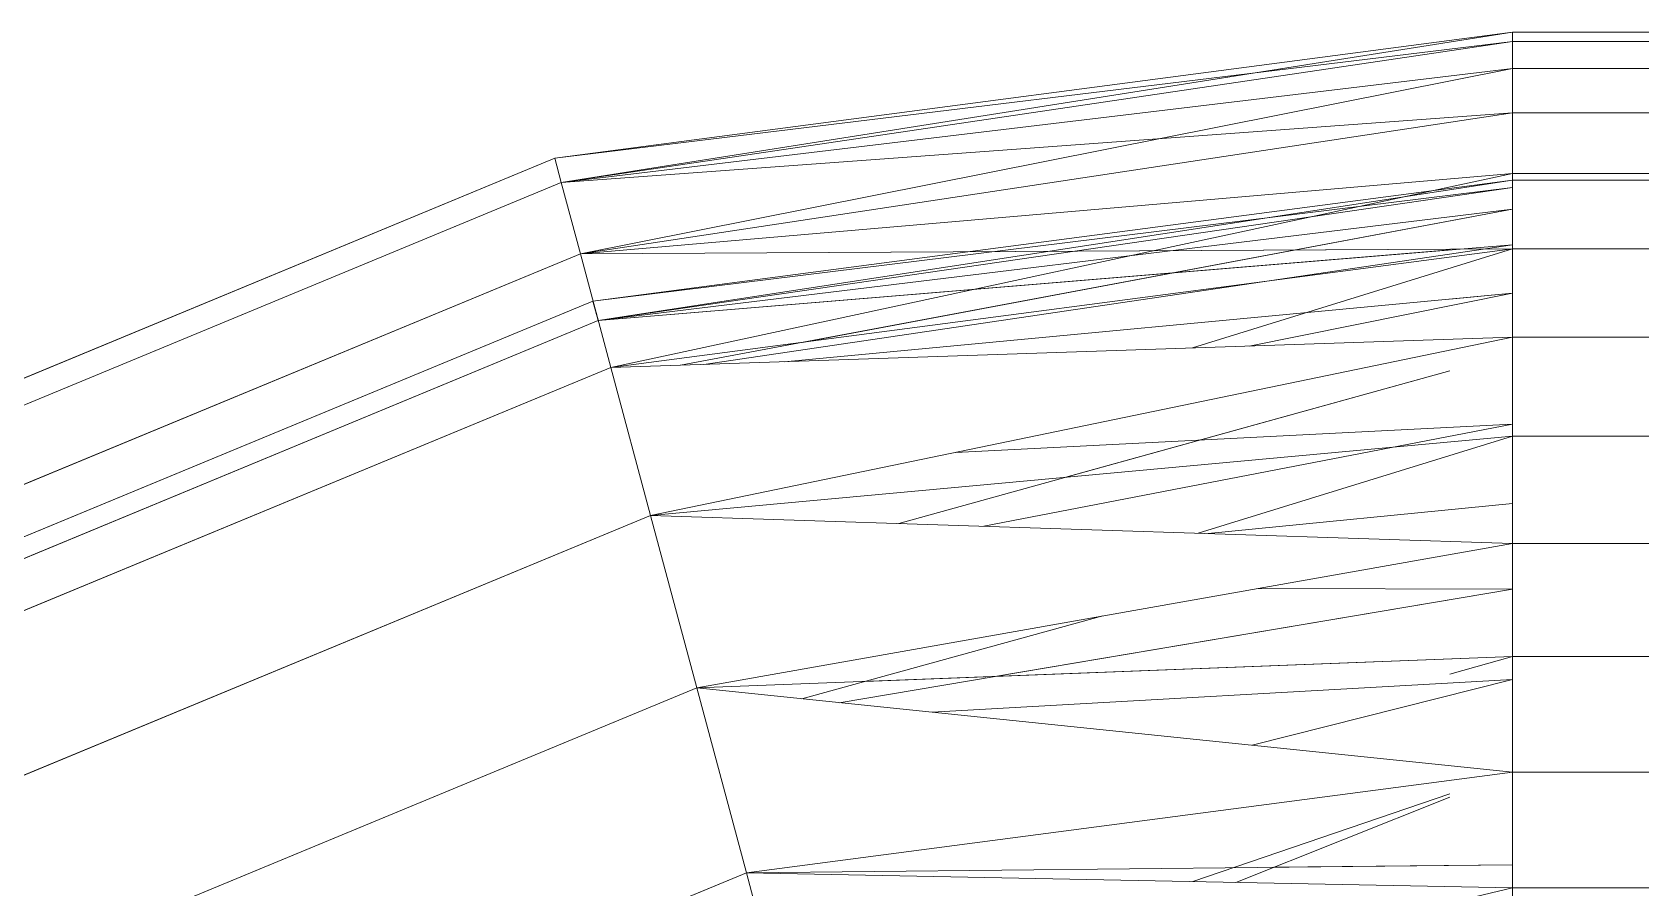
# Model space of a CAD drawing. Header units: centimetres. Extents: x -13689 to 3489, y -437 to 1921.
# Drawn here: x -2989.034 to -2987.947, y 190.722 to 191.3 of the extents above; entities that cross this region are included whole.
import ezdxf

# ---------------------------------------------------------------- set-up
doc = ezdxf.new("R2010")
doc.units = ezdxf.units.CM
doc.layers.add('M-EQPM', color=7, linetype='Continuous', lineweight=9)

# ---------------------------------------------------------------- blocks, each defined once
blk = doc.blocks.new('EQ-05-007 - EQ-05-007_dwg_Agrupar_308-1548997-Sección 3-2')
at = {"layer": 'M-EQPM', "color": 136, "true_color": 0x007f7f}
for p, q in [((-2120.9105, 191.3), (-2121.5575, 191.2148)), ((-2120.9105, 191.3), (-2121.5531, 191.1984)), ((-2104.9105, 191.3), (-2120.9105, 191.3)), ((-2120.9105, 191.2938), (-2120.9105, 191.3)), ((-2120.9105, 191.2938), (-2121.5575, 191.2148)), ((-2120.9105, 191.2938), (-2121.5531, 191.1984)), ((-2120.9105, 191.2938), (-2121.5531, 191.1984)), ((-2104.9105, 191.2938), (-2120.9105, 191.2938)), ((-2120.9105, 191.2755), (-2120.9105, 191.2938)), ((-2120.9105, 191.2755), (-2121.5531, 191.1984)), ((-2120.9105, 191.2755), (-2121.5531, 191.1984)), ((-2120.9105, 191.2755), (-2121.5402, 191.1501)), ((-2104.9105, 191.2755), (-2120.9105, 191.2755)), ((-2120.9105, 191.2455), (-2120.9105, 191.2755)), ((-2120.9105, 191.2455), (-2121.5531, 191.1984)), ((-2120.9105, 191.2455), (-2121.5402, 191.1501)), ((-2120.9105, 191.2455), (-2121.5402, 191.1501)), ((-2104.9105, 191.2455), (-2120.9105, 191.2455)), ((-2120.9105, 191.2045), (-2120.9105, 191.2455)), ((-2122.1605, 190.9651), (-2121.5575, 191.2148)), ((-2121.5531, 191.1984), (-2121.5575, 191.2148)), ((-2121.5575, 191.2148), (-2121.5531, 191.1984)), ((-2120.9105, 191.2045), (-2121.5402, 191.1501)), ((-2120.9105, 191.2045), (-2121.5402, 191.1501)), ((-2120.9105, 191.2045), (-2121.5196, 191.0734)), ((-2104.9105, 191.2045), (-2120.9105, 191.2045)), ((-2120.9105, 191.1536), (-2120.9105, 191.2045)), ((-2122.152, 190.9503), (-2121.5531, 191.1984)), ((-2121.5531, 191.1984), (-2122.152, 190.9503)), ((-2121.5402, 191.1501), (-2121.5531, 191.1984)), ((-2121.5531, 191.1984), (-2121.5402, 191.1501)), ((-2120.9105, 191.2), (-2121.5317, 191.1182)), ((-2120.9105, 191.1951), (-2121.5317, 191.1182)), ((-2120.9105, 191.2), (-2121.5281, 191.1051)), ((-2120.9105, 191.1951), (-2121.5281, 191.1051)), ((-2120.9105, 191.1951), (-2121.5281, 191.1051)), ((-2104.9105, 191.2), (-2120.9105, 191.2)), ((-2120.9105, 191.1804), (-2121.5281, 191.1051)), ((-2120.9105, 191.1804), (-2121.5281, 191.1051)), ((-2120.9105, 191.1804), (-2121.4726, 191.0749)), ((-2121.4726, 191.0749), (-2120.9105, 191.1804)), ((-2122.127, 190.9071), (-2121.5402, 191.1501)), ((-2122.127, 190.9071), (-2121.5402, 191.1501)), ((-2120.9105, 191.1536), (-2121.5402, 191.1501)), ((-2121.5196, 191.0734), (-2121.5402, 191.1501)), ((-2121.5402, 191.1501), (-2121.5196, 191.0734)), ((-2120.9105, 191.1564), (-2121.5281, 191.1051)), ((-2120.9105, 191.1564), (-2121.5281, 191.1051)), ((-2120.9105, 191.1536), (-2121.5196, 191.0734)), ((-2120.9105, 191.1536), (-2121.5196, 191.0734)), ((-2120.9105, 191.1564), (-2121.4569, 191.0755)), ((-2120.9105, 191.1564), (-2121.4569, 191.0755)), ((-2121.4569, 191.0755), (-2120.9105, 191.1564)), ((-2120.9105, 191.1564), (-2121.4569, 191.0755)), ((-2120.9105, 191.1564), (-2121.4569, 191.0755)), ((-2120.9105, 191.1536), (-2121.1268, 191.0866)), ((-2121.1268, 191.0866), (-2120.9105, 191.1536)), ((-2104.9105, 191.1536), (-2120.9105, 191.1536)), ((-2120.9105, 191.0939), (-2120.9105, 191.1536)), ((-2122.1105, 190.8785), (-2121.5317, 191.1182)), ((-2121.5281, 191.1051), (-2121.5317, 191.1182)), ((-2121.5317, 191.1182), (-2121.5281, 191.1051)), ((-2120.9105, 191.1236), (-2121.4025, 191.0773)), ((-2120.9105, 191.1236), (-2121.4025, 191.0773)), ((-2121.4025, 191.0773), (-2120.9105, 191.1236)), ((-2120.9105, 191.1236), (-2121.4025, 191.0773)), ((-2121.4025, 191.0773), (-2120.9105, 191.1236)), ((-2120.9105, 191.1236), (-2121.0885, 191.0879)), ((-2120.9105, 191.1236), (-2121.0885, 191.0879)), ((-2122.1037, 190.8667), (-2121.5281, 191.1051)), ((-2121.5281, 191.1051), (-2122.1037, 190.8667)), ((-2120.9105, 191.0939), (-2121.5196, 191.0734)), ((-2120.9105, 191.0939), (-2121.4928, 190.9733)), ((-2104.9105, 191.0939), (-2120.9105, 191.0939)), ((-2120.9105, 191.027), (-2120.9105, 191.0939)), ((-2122.0873, 190.8382), (-2121.5196, 191.0734)), ((-2121.4928, 190.9733), (-2121.5196, 191.0734)), ((-2120.953, 191.0711), (-2121.3252, 190.9679)), ((-2121.3252, 190.9679), (-2120.953, 191.0711)), ((-2121.3252, 190.9679), (-2120.953, 191.0711)), ((-2120.9105, 191.0351), (-2121.2869, 191.016)), ((-2120.9105, 191.0351), (-2121.2869, 191.016)), ((-2120.9105, 191.0351), (-2121.2677, 190.9661)), ((-2120.9105, 191.0351), (-2121.2677, 190.9661)), ((-2121.2677, 190.9661), (-2120.9105, 191.0351)), ((-2120.9105, 191.0351), (-2121.2677, 190.9661)), ((-2120.9105, 191.0351), (-2121.2677, 190.9661)), ((-2120.9105, 191.027), (-2121.4928, 190.9733)), ((-2120.9105, 191.027), (-2121.4928, 190.9733)), ((-2121.4928, 190.9733), (-2120.9105, 191.027)), ((-2120.9105, 191.027), (-2121.4928, 190.9733)), ((-2120.9105, 191.027), (-2121.123, 190.9614)), ((-2121.123, 190.9614), (-2120.9105, 191.027)), ((-2104.9105, 191.027), (-2120.9105, 191.027)), ((-2120.9105, 190.9545), (-2120.9105, 191.027)), ((-2122.0355, 190.7486), (-2121.4928, 190.9733)), ((-2121.4928, 190.9733), (-2122.0355, 190.7486)), ((-2120.9105, 190.9545), (-2121.4928, 190.9733)), ((-2121.4616, 190.8569), (-2121.4928, 190.9733)), ((-2120.9105, 190.9816), (-2121.1162, 190.9612)), ((-2120.9105, 190.9816), (-2121.1162, 190.9612)), ((-2120.9105, 190.9816), (-2121.1162, 190.9612)), ((-2121.1162, 190.9612), (-2120.9105, 190.9816)), ((-2121.1162, 190.9612), (-2120.9105, 190.9816)), ((-2120.9105, 190.9816), (-2121.1162, 190.9612)), ((-2120.9105, 190.9545), (-2121.4616, 190.8569)), ((-2104.9105, 190.9545), (-2120.9105, 190.9545)), ((-2120.9105, 190.8782), (-2120.9105, 190.9545)), ((-2120.9105, 190.9236), (-2121.3655, 190.8469)), ((-2120.9105, 190.9236), (-2121.3655, 190.8469)), ((-2121.3655, 190.8469), (-2120.9105, 190.9236)), ((-2120.9105, 190.9236), (-2121.3655, 190.8469)), ((-2120.9105, 190.9236), (-2121.3655, 190.8469)), ((-2120.9105, 190.9236), (-2121.0825, 190.924)), ((-2121.0825, 190.924), (-2120.9105, 190.9236)), ((-2121.1873, 190.9055), (-2121.3907, 190.8495)), ((-2121.3907, 190.8495), (-2121.1873, 190.9055)), ((-2121.3907, 190.8495), (-2121.1873, 190.9055)), ((-2120.9105, 190.8782), (-2121.4616, 190.8569)), ((-2120.9105, 190.8782), (-2121.348, 190.8613)), ((-2120.9105, 190.8782), (-2121.348, 190.8613)), ((-2120.9105, 190.8782), (-2121.348, 190.8613)), ((-2120.9105, 190.8782), (-2120.953, 190.8662)), ((-2104.9105, 190.8782), (-2120.9105, 190.8782)), ((-2120.9105, 190.8), (-2120.9105, 190.8782)), ((-2121.9752, 190.6441), (-2121.4616, 190.8569)), ((-2120.9105, 190.8), (-2121.4616, 190.8569)), ((-2121.4281, 190.7319), (-2121.4616, 190.8569)), ((-2120.9105, 190.8626), (-2121.3026, 190.8404)), ((-2120.9105, 190.8626), (-2121.3026, 190.8404)), ((-2120.9105, 190.8626), (-2121.3026, 190.8404)), ((-2120.9105, 190.8626), (-2121.3026, 190.8404)), ((-2121.3026, 190.8404), (-2120.9105, 190.8626)), ((-2120.9105, 190.8626), (-2121.0864, 190.8181)), ((-2121.0864, 190.8181), (-2120.9105, 190.8626)), ((-2120.9105, 190.8), (-2121.4281, 190.7319)), ((-2104.9105, 190.8), (-2120.9105, 190.8)), ((-2120.9105, 190.8), (-2120.9105, 190.7218)), ((-2120.953, 190.7854), (-2121.1266, 190.726)), ((-2121.1266, 190.726), (-2120.953, 190.7854)), ((-2121.1266, 190.726), (-2120.953, 190.7854)), ((-2120.953, 190.783), (-2121.0974, 190.7254)), ((-2120.953, 190.783), (-2121.0974, 190.7254)), ((-2121.0974, 190.7254), (-2120.953, 190.783)), ((-2120.9105, 190.7374), (-2121.4281, 190.7319)), ((-2120.9105, 190.7374), (-2121.4281, 190.7319)), ((-2120.9105, 190.7374), (-2121.4281, 190.7319)), ((-2121.9105, 190.5321), (-2121.4281, 190.7319)), ((-2120.9105, 190.7218), (-2121.4281, 190.7319)), ((-2121.3946, 190.6069), (-2121.4281, 190.7319)), ((-2120.9105, 190.7218), (-2121.3946, 190.6069)), ((-2104.9105, 190.7218), (-2120.9105, 190.7218)), ((-2120.9105, 190.6455), (-2120.9105, 190.7218))]:
    blk.add_line(p, q, dxfattribs=at)
at = {"layer": 'M-EQPM', "color": 136, "true_color": 0x007f7f, "flags": 128}
for points in [[(-2120.9105, 191.2755), (-2121.5531, 191.1984), (-2120.9105, 191.2938), (-2120.9105, 191.3), (-2104.9105, 191.3)], [(-2104.9105, 191.2938), (-2120.9105, 191.2938), (-2120.9105, 191.2755), (-2120.9105, 191.2455), (-2121.5531, 191.1984), (-2120.9105, 191.2455), (-2121.5402, 191.1501), (-2121.5531, 191.1984), (-2121.5575, 191.2148), (-2122.1605, 190.9651), (-2122.152, 190.9503), (-2122.6662, 190.5557), (-2122.6309, 190.5204), (-2123.0175, 190.0165), (-2122.9487, 189.9768)], [(-2104.9105, 191.3), (-2120.9105, 191.3), (-2121.5575, 191.2148), (-2120.9105, 191.2938), (-2121.5575, 191.2148), (-2121.5531, 191.1984), (-2120.9105, 191.2938), (-2120.9105, 191.2755)], [(-2120.9105, 191.2938), (-2121.5531, 191.1984), (-2121.5575, 191.2148), (-2120.9105, 191.3), (-2121.5531, 191.1984), (-2120.9105, 191.3)], [(-2103.3195, 190.391), (-2103.7855, 190.7486), (-2103.7337, 190.8382), (-2104.3014, 191.0734), (-2104.2808, 191.1501), (-2104.9105, 191.2455), (-2104.2679, 191.1984), (-2104.9105, 191.2755), (-2104.9105, 191.2455), (-2120.9105, 191.2455), (-2120.9105, 191.2045), (-2121.5402, 191.1501), (-2121.5196, 191.0734), (-2120.9105, 191.1536), (-2121.5402, 191.1501), (-2120.9105, 191.1536), (-2120.9105, 191.2045), (-2121.5402, 191.1501), (-2120.9105, 191.2455), (-2120.9105, 191.2755), (-2104.9105, 191.2755), (-2104.9105, 191.2938), (-2120.9105, 191.2938), (-2120.9105, 191.3)], [(-2102.7372, 189.3823), (-2102.9619, 189.925), (-2102.8723, 189.9768), (-2103.2463, 190.4642), (-2103.1901, 190.5204), (-2103.694, 190.9071), (-2103.669, 190.9503), (-2104.2679, 191.1984), (-2104.9105, 191.2938), (-2104.9105, 191.2755), (-2120.9105, 191.2755), (-2121.5531, 191.1984), (-2122.152, 190.9503), (-2122.1605, 190.9651), (-2122.6783, 190.5678), (-2122.6662, 190.5557), (-2123.0608, 190.0415), (-2123.0175, 190.0165), (-2123.2606, 189.4297), (-2123.1839, 189.4091)], [(-2120.9105, 191.2938), (-2121.5531, 191.1984), (-2120.9105, 191.2755)], [(-2120.9105, 191.2755), (-2121.5402, 191.1501), (-2121.5531, 191.1984), (-2120.9105, 191.2755), (-2121.5402, 191.1501), (-2121.5196, 191.0734)], [(-2120.9105, 191.2045), (-2120.9105, 191.2455), (-2104.9105, 191.2455), (-2104.9105, 191.2755), (-2104.2679, 191.1984), (-2104.2808, 191.1501), (-2103.694, 190.9071), (-2103.7337, 190.8382), (-2103.2463, 190.4642), (-2103.3195, 190.391)], [(-2120.9105, 191.2455), (-2121.5402, 191.1501), (-2122.127, 190.9071), (-2122.0873, 190.8382)], [(-2120.9105, 191.2455), (-2121.5402, 191.1501), (-2120.9105, 191.2045)], [(-2120.9105, 191.2045), (-2104.9105, 191.2045), (-2104.9105, 191.2455), (-2104.2808, 191.1501), (-2104.9105, 191.2045), (-2104.9105, 191.2455), (-2104.2679, 191.1984), (-2104.2808, 191.1501), (-2103.694, 190.9071), (-2103.7337, 190.8382), (-2103.2463, 190.4642), (-2103.3195, 190.391)], [(-2122.5747, 190.4642), (-2122.6309, 190.5204), (-2122.127, 190.9071), (-2122.152, 190.9503), (-2121.5531, 191.1984), (-2121.5575, 191.2148), (-2122.1605, 190.9651), (-2122.152, 190.9503), (-2122.6662, 190.5557), (-2122.6309, 190.5204), (-2123.0175, 190.0165), (-2122.9487, 189.9768)], [(-2120.9105, 191.1536), (-2121.5196, 191.0734), (-2120.9105, 191.2045), (-2121.5196, 191.0734), (-2121.5402, 191.1501), (-2120.9105, 191.2045)], [(-2121.4928, 190.9733), (-2120.9105, 191.0939), (-2120.9105, 191.1536), (-2104.9105, 191.1536), (-2104.9105, 191.2045), (-2104.9105, 191.1536), (-2120.9105, 191.1536), (-2121.5196, 191.0734), (-2120.9105, 191.0939), (-2121.5196, 191.0734), (-2121.4928, 190.9733)], [(-2103.3195, 190.391), (-2103.7855, 190.7486), (-2103.7337, 190.8382), (-2104.3014, 191.0734), (-2104.9105, 191.2045), (-2104.3014, 191.0734), (-2104.2808, 191.1501), (-2104.9105, 191.2045), (-2120.9105, 191.2045), (-2120.9105, 191.1536), (-2120.9105, 191.0939)], [(-2123.315, 188.8), (-2123.2606, 189.4297), (-2123.0175, 190.0165), (-2123.0608, 190.0415), (-2122.6662, 190.5557), (-2122.6783, 190.5678), (-2122.6662, 190.5557), (-2122.152, 190.9503), (-2122.127, 190.9071), (-2121.5402, 191.1501), (-2121.5531, 191.1984), (-2122.152, 190.9503), (-2122.1605, 190.9651), (-2122.6783, 190.5678), (-2123.0756, 190.05), (-2123.0608, 190.0415), (-2123.3089, 189.4426), (-2123.2606, 189.4297), (-2123.356, 188.8)], [(-2120.9105, 191.2), (-2121.5317, 191.1182), (-2121.5281, 191.1051), (-2122.1037, 190.8667), (-2122.1105, 190.8785), (-2122.6076, 190.4971), (-2122.5979, 190.4874), (-2122.9772, 189.9932), (-2122.989, 190), (-2123.2287, 189.4212), (-2123.2156, 189.4176), (-2123.3056, 188.8)], [(-2120.9105, 191.1951), (-2121.5281, 191.1051), (-2121.5317, 191.1182), (-2122.1105, 190.8785), (-2122.1037, 190.8667), (-2122.5979, 190.4874), (-2122.6076, 190.4971), (-2122.989, 190), (-2122.9772, 189.9932), (-2123.2156, 189.4176), (-2123.2909, 188.8)], [(-2122.0873, 190.8382), (-2122.127, 190.9071), (-2121.5402, 191.1501), (-2121.5531, 191.1984), (-2122.152, 190.9503), (-2122.127, 190.9071), (-2122.6309, 190.5204), (-2122.5747, 190.4642)], [(-2120.9105, 191.1804), (-2121.5281, 191.1051), (-2120.9105, 191.1951), (-2121.5317, 191.1182), (-2120.9105, 191.1951)], [(-2120.9105, 191.2), (-2121.5281, 191.1051), (-2120.9105, 191.1951)], [(-2120.9105, 191.1804), (-2121.5281, 191.1051), (-2120.9105, 191.1951)], [(-2121.4726, 191.0749), (-2120.9105, 191.1804), (-2121.5281, 191.1051), (-2122.1037, 190.8667), (-2122.0837, 190.8321)], [(-2121.4569, 191.0755), (-2120.9105, 191.1564), (-2121.5281, 191.1051), (-2120.9105, 191.1804)], [(-2123.356, 188.8), (-2123.2606, 189.4297), (-2123.386, 188.8), (-2123.2606, 189.4297), (-2123.3089, 189.4426), (-2123.0608, 190.0415), (-2123.0756, 190.05), (-2122.6783, 190.5678), (-2122.6662, 190.5557), (-2122.152, 190.9503), (-2122.127, 190.9071), (-2121.5402, 191.1501), (-2121.5196, 191.0734), (-2122.0873, 190.8382), (-2122.127, 190.9071), (-2122.6309, 190.5204), (-2122.6662, 190.5557), (-2123.0608, 190.0415), (-2123.0756, 190.05), (-2123.3253, 189.447)], [(-2121.5196, 191.0734), (-2120.9105, 191.1536), (-2121.1268, 191.0866)], [(-2120.9105, 191.0939), (-2104.9105, 191.0939), (-2104.3282, 190.9733), (-2104.3014, 191.0734), (-2104.9105, 191.1536), (-2104.3282, 190.9733), (-2104.9105, 191.1536), (-2104.9105, 191.0939)], [(-2121.5317, 191.1182), (-2121.5281, 191.1051), (-2122.1037, 190.8667), (-2122.1105, 190.8785), (-2122.6076, 190.4971), (-2122.5979, 190.4874), (-2122.9772, 189.9932), (-2122.989, 190), (-2123.2287, 189.4212), (-2123.2156, 189.4176), (-2123.3056, 188.8)], [(-2123.2909, 188.8), (-2123.2156, 189.4176), (-2122.9772, 189.9932), (-2122.989, 190), (-2122.6076, 190.4971), (-2122.5979, 190.4874), (-2122.1037, 190.8667), (-2122.1105, 190.8785), (-2121.5317, 191.1182)], [(-2121.4025, 191.0773), (-2120.9105, 191.1236), (-2121.0885, 191.0879)], [(-2121.5281, 191.1051), (-2122.1037, 190.8667), (-2122.0837, 190.8321)], [(-2121.4928, 190.9733), (-2120.9105, 190.9545), (-2120.9105, 191.027), (-2120.9105, 191.0939), (-2104.9105, 191.0939), (-2104.3282, 190.9733)], [(-2121.4281, 190.7319), (-2121.4616, 190.8569), (-2120.9105, 190.8782), (-2120.9105, 190.9545), (-2120.9105, 191.027), (-2104.9105, 191.027), (-2104.9105, 191.0939), (-2104.9105, 191.027), (-2120.9105, 191.027), (-2121.4928, 190.9733)], [(-2121.4928, 190.9733), (-2120.9105, 191.0939), (-2120.9105, 191.027)], [(-2123.3253, 189.447), (-2123.0756, 190.05), (-2123.0608, 190.0415), (-2122.6662, 190.5557), (-2122.6309, 190.5204), (-2122.127, 190.9071), (-2122.0873, 190.8382), (-2121.5196, 191.0734), (-2121.4928, 190.9733), (-2121.4616, 190.8569)], [(-2121.2677, 190.9661), (-2120.9105, 191.0351), (-2121.2869, 191.016)], [(-2121.4928, 190.9733), (-2120.9105, 191.027), (-2121.123, 190.9614)], [(-2104.3594, 190.8569), (-2104.3282, 190.9733), (-2104.9105, 191.027), (-2104.9105, 190.9545), (-2120.9105, 190.9545), (-2121.4616, 190.8569), (-2120.9105, 190.8782), (-2120.9105, 190.8), (-2121.4616, 190.8569), (-2120.9105, 190.8), (-2121.4281, 190.7319)], [(-2121.4616, 190.8569), (-2121.4928, 190.9733), (-2122.0355, 190.7486)], [(-2121.4616, 190.8569), (-2120.9105, 190.9545), (-2121.4928, 190.9733)], [(-2121.0825, 190.924), (-2120.9105, 190.9236), (-2121.3655, 190.8469)], [(-2104.9105, 190.7218), (-2120.9105, 190.7218), (-2120.9105, 190.8), (-2121.4281, 190.7319), (-2120.9105, 190.7218), (-2121.4281, 190.7319), (-2121.3946, 190.6069), (-2120.9105, 190.7218), (-2120.9105, 190.6455), (-2121.3946, 190.6069), (-2120.9105, 190.7218), (-2120.9105, 190.8), (-2120.9105, 190.8782), (-2104.9105, 190.8782)], [(-2123.356, 186.8), (-2123.356, 188.8), (-2123.386, 188.8), (-2123.3089, 189.4426), (-2123.2606, 189.4297), (-2123.0175, 190.0165), (-2122.9487, 189.9768), (-2122.5747, 190.4642), (-2122.5015, 190.391), (-2122.0355, 190.7486), (-2121.9752, 190.6441), (-2121.4616, 190.8569)], [(-2121.4281, 190.7319), (-2121.4616, 190.8569), (-2121.9752, 190.6441), (-2122.0355, 190.7486), (-2122.5015, 190.391), (-2122.5747, 190.4642), (-2122.9487, 189.9768), (-2123.0175, 190.0165), (-2123.2606, 189.4297), (-2123.3089, 189.4426), (-2123.356, 188.8)], [(-2121.0864, 190.8181), (-2120.9105, 190.8626), (-2121.3026, 190.8404)], [(-2121.4281, 190.7319), (-2121.9105, 190.5321), (-2121.9752, 190.6441), (-2122.4162, 190.3057), (-2122.5015, 190.391), (-2122.8591, 189.925)], [(-2122.8591, 189.925), (-2122.5015, 190.391), (-2122.4162, 190.3057), (-2121.9752, 190.6441), (-2121.9105, 190.5321), (-2121.4281, 190.7319)], [(-2104.3929, 190.7319), (-2104.4264, 190.6069), (-2104.9105, 190.7218), (-2104.9105, 190.6455), (-2120.9105, 190.6455), (-2120.9105, 190.573), (-2121.3946, 190.6069), (-2120.9105, 190.573), (-2121.3634, 190.4904), (-2121.3946, 190.6069), (-2121.4281, 190.7319)]]:
    blk.add_lwpolyline(points, dxfattribs=at)
for points in [[(-2120.9105, 191.2), (-2121.5281, 191.1051), (-2121.5317, 191.1182)], [(-2104.3594, 190.8569), (-2104.9105, 190.9545), (-2104.9105, 190.8782), (-2120.9105, 190.8782), (-2120.9105, 190.9545), (-2104.9105, 190.9545), (-2104.9105, 191.027), (-2104.3282, 190.9733), (-2104.9105, 190.9545)], [(-2120.953, 190.8662), (-2120.9105, 190.8782)], [(-2104.3929, 190.7319), (-2104.9105, 190.8), (-2104.9105, 190.8782), (-2104.9105, 190.8), (-2120.9105, 190.8), (-2104.9105, 190.8), (-2104.9105, 190.7218), (-2104.9105, 190.8), (-2104.4264, 190.6069), (-2104.9105, 190.8)]]:
    blk.add_lwpolyline(points, close=True, dxfattribs=at)
blk = doc.blocks.new('EQ-05-007 - EQ-05-007_dwg_Agrupar_316-1548998-Sección 3-2')
at = {"layer": 'M-EQPM', "color": 136, "true_color": 0x007f7f}
for p, q in [((-2120.9105, 191.3), (-2121.5575, 191.2148)), ((-2120.9105, 191.3), (-2121.5531, 191.1984)), ((-2120.9105, 191.2938), (-2121.5575, 191.2148)), ((-2120.9105, 191.2938), (-2121.5531, 191.1984)), ((-2120.9105, 191.2938), (-2121.5531, 191.1984)), ((-2120.9105, 191.2755), (-2121.5531, 191.1984)), ((-2120.9105, 191.2755), (-2121.5531, 191.1984)), ((-2120.9105, 191.2755), (-2121.5402, 191.1501)), ((-2120.9105, 191.2455), (-2121.5531, 191.1984)), ((-2120.9105, 191.2455), (-2121.5402, 191.1501)), ((-2120.9105, 191.2455), (-2121.5402, 191.1501)), ((-2122.1605, 190.9651), (-2121.5575, 191.2148)), ((-2121.5531, 191.1984), (-2121.5575, 191.2148)), ((-2121.5575, 191.2148), (-2121.5531, 191.1984)), ((-2120.9105, 191.2045), (-2121.5402, 191.1501)), ((-2120.9105, 191.2045), (-2121.5402, 191.1501)), ((-2120.9105, 191.2045), (-2121.5196, 191.0734)), ((-2122.152, 190.9503), (-2121.5531, 191.1984)), ((-2121.5531, 191.1984), (-2122.152, 190.9503)), ((-2121.5402, 191.1501), (-2121.5531, 191.1984)), ((-2121.5531, 191.1984), (-2121.5402, 191.1501)), ((-2120.9105, 191.2), (-2121.5317, 191.1182)), ((-2120.9105, 191.1951), (-2121.5317, 191.1182)), ((-2120.9105, 191.2), (-2121.5281, 191.1051)), ((-2120.9105, 191.1951), (-2121.5281, 191.1051)), ((-2120.9105, 191.1951), (-2121.5281, 191.1051)), ((-2120.9105, 191.1804), (-2121.5281, 191.1051)), ((-2120.9105, 191.1804), (-2121.5281, 191.1051)), ((-2120.9105, 191.1804), (-2121.3902, 191.0904)), ((-2121.3902, 191.0904), (-2120.9105, 191.1804)), ((-2122.127, 190.9071), (-2121.5402, 191.1501)), ((-2122.127, 190.9071), (-2121.5402, 191.1501)), ((-2120.953, 191.1533), (-2121.5402, 191.1501)), ((-2121.5196, 191.0734), (-2121.5402, 191.1501)), ((-2121.5402, 191.1501), (-2121.5196, 191.0734)), ((-2120.953, 191.1529), (-2121.5281, 191.1051)), ((-2120.953, 191.1529), (-2121.5281, 191.1051)), ((-2122.1105, 190.8785), (-2121.5317, 191.1182)), ((-2121.5281, 191.1051), (-2121.5317, 191.1182)), ((-2121.5317, 191.1182), (-2121.5281, 191.1051)), ((-2120.9105, 191.1236), (-2121.0885, 191.0879)), ((-2120.9105, 191.1236), (-2121.0885, 191.0879)), ((-2120.9105, 191.1236), (-2120.953, 191.1196)), ((-2120.9105, 191.1236), (-2120.953, 191.1196)), ((-2120.953, 191.1196), (-2120.9105, 191.1236)), ((-2120.9105, 191.1236), (-2120.953, 191.1196)), ((-2120.953, 191.1196), (-2120.9105, 191.1236)), ((-2122.1037, 190.8667), (-2121.5281, 191.1051)), ((-2121.5281, 191.1051), (-2122.1037, 190.8667)), ((-2120.953, 191.0711), (-2121.2124, 190.9992)), ((-2121.2124, 190.9992), (-2120.953, 191.0711)), ((-2121.2124, 190.9992), (-2120.953, 191.0711)), ((-2120.9105, 191.0351), (-2121.2869, 191.016)), ((-2120.9105, 191.0351), (-2121.2869, 191.016)), ((-2120.9105, 191.0351), (-2121.2869, 191.016)), ((-2120.9105, 190.9236), (-2121.2603, 190.8647)), ((-2120.9105, 190.9236), (-2121.2603, 190.8647)), ((-2121.2603, 190.8647), (-2120.9105, 190.9236)), ((-2120.9105, 190.9236), (-2121.2603, 190.8647)), ((-2120.9105, 190.9236), (-2121.2603, 190.8647)), ((-2120.9105, 190.9236), (-2121.0825, 190.924)), ((-2121.0825, 190.924), (-2120.9105, 190.9236)), ((-2120.9105, 190.7374), (-2121.0717, 190.7357)), ((-2120.9105, 190.7374), (-2121.0717, 190.7357)), ((-2120.9105, 190.7374), (-2121.0717, 190.7357))]:
    blk.add_line(p, q, dxfattribs=at)
at = {"layer": 'M-EQPM', "color": 136, "true_color": 0x007f7f, "flags": 128}
for points in [[(-2120.9105, 191.3), (-2121.5575, 191.2148), (-2120.9105, 191.2938), (-2121.5575, 191.2148), (-2121.5531, 191.1984), (-2120.9105, 191.2938)], [(-2120.9105, 191.2938), (-2121.5531, 191.1984), (-2121.5575, 191.2148), (-2120.9105, 191.3), (-2121.5531, 191.1984), (-2120.9105, 191.3)], [(-2120.9105, 191.2755), (-2121.5531, 191.1984), (-2120.9105, 191.2938)], [(-2120.9105, 191.2938), (-2121.5531, 191.1984), (-2120.9105, 191.2755)], [(-2123.1839, 189.4091), (-2123.2606, 189.4297), (-2123.0175, 190.0165), (-2123.0608, 190.0415), (-2122.6662, 190.5557), (-2122.6783, 190.5678), (-2122.1605, 190.9651), (-2122.152, 190.9503), (-2121.5531, 191.1984), (-2120.9105, 191.2755)], [(-2120.9105, 191.2755), (-2121.5402, 191.1501), (-2121.5531, 191.1984), (-2120.9105, 191.2755), (-2121.5402, 191.1501), (-2121.5196, 191.0734)], [(-2120.9105, 191.2455), (-2121.5531, 191.1984), (-2120.9105, 191.2455), (-2121.5402, 191.1501), (-2121.5531, 191.1984), (-2121.5575, 191.2148), (-2122.1605, 190.9651), (-2122.152, 190.9503), (-2122.6662, 190.5557), (-2122.6309, 190.5204), (-2123.0175, 190.0165), (-2122.9487, 189.9768)], [(-2120.9105, 191.2455), (-2121.5402, 191.1501), (-2122.127, 190.9071), (-2122.0873, 190.8382)], [(-2120.9105, 191.2455), (-2121.5402, 191.1501), (-2120.9105, 191.2045)], [(-2120.9105, 191.2045), (-2121.5402, 191.1501), (-2120.9105, 191.2455)], [(-2122.5747, 190.4642), (-2122.6309, 190.5204), (-2122.127, 190.9071), (-2122.152, 190.9503), (-2121.5531, 191.1984), (-2121.5575, 191.2148), (-2122.1605, 190.9651), (-2122.152, 190.9503), (-2122.6662, 190.5557), (-2122.6309, 190.5204), (-2123.0175, 190.0165), (-2122.9487, 189.9768)], [(-2121.5196, 191.0734), (-2120.9105, 191.2045), (-2121.5196, 191.0734), (-2121.5402, 191.1501), (-2120.9105, 191.2045)], [(-2120.9105, 191.2045), (-2121.5402, 191.1501), (-2121.5196, 191.0734)], [(-2123.315, 188.8), (-2123.2606, 189.4297), (-2123.0175, 190.0165), (-2123.0608, 190.0415), (-2122.6662, 190.5557), (-2122.6783, 190.5678), (-2122.6662, 190.5557), (-2122.152, 190.9503), (-2122.127, 190.9071), (-2121.5402, 191.1501), (-2121.5531, 191.1984), (-2122.152, 190.9503), (-2122.1605, 190.9651), (-2122.6783, 190.5678), (-2123.0756, 190.05), (-2123.0608, 190.0415), (-2123.3089, 189.4426), (-2123.2606, 189.4297), (-2123.356, 188.8)], [(-2120.9105, 191.2), (-2121.5317, 191.1182), (-2121.5281, 191.1051), (-2122.1037, 190.8667), (-2122.1105, 190.8785), (-2122.6076, 190.4971), (-2122.5979, 190.4874), (-2122.9772, 189.9932), (-2122.989, 190), (-2123.2287, 189.4212), (-2123.2156, 189.4176), (-2123.3056, 188.8)], [(-2120.9105, 191.1951), (-2121.5281, 191.1051), (-2121.5317, 191.1182), (-2122.1105, 190.8785), (-2122.1037, 190.8667), (-2122.5979, 190.4874), (-2122.6076, 190.4971), (-2122.989, 190), (-2122.9772, 189.9932), (-2123.2156, 189.4176), (-2123.2909, 188.8)], [(-2122.0873, 190.8382), (-2122.127, 190.9071), (-2121.5402, 191.1501), (-2121.5531, 191.1984), (-2122.152, 190.9503), (-2122.127, 190.9071), (-2122.6309, 190.5204), (-2122.5747, 190.4642)], [(-2120.9105, 191.1804), (-2121.5281, 191.1051), (-2120.9105, 191.1951), (-2121.5317, 191.1182), (-2120.9105, 191.1951)], [(-2120.9105, 191.2), (-2121.5281, 191.1051), (-2120.9105, 191.1951)], [(-2120.9105, 191.1804), (-2121.5281, 191.1051), (-2120.9105, 191.1951)], [(-2121.3902, 191.0904), (-2120.9105, 191.1804), (-2121.5281, 191.1051), (-2122.1037, 190.8667), (-2122.0837, 190.8321)], [(-2120.953, 191.1529), (-2121.5281, 191.1051), (-2120.9105, 191.1804)], [(-2123.356, 188.8), (-2123.2606, 189.4297), (-2123.386, 188.8), (-2123.2606, 189.4297), (-2123.3089, 189.4426), (-2123.0608, 190.0415), (-2123.0756, 190.05), (-2122.6783, 190.5678), (-2122.6662, 190.5557), (-2122.152, 190.9503), (-2122.127, 190.9071), (-2121.5402, 191.1501), (-2121.5196, 191.0734)], [(-2121.5317, 191.1182), (-2121.5281, 191.1051), (-2122.1037, 190.8667), (-2122.1105, 190.8785), (-2122.6076, 190.4971), (-2122.5979, 190.4874), (-2122.9772, 189.9932), (-2122.989, 190), (-2123.2287, 189.4212), (-2123.2156, 189.4176), (-2123.3056, 188.8)], [(-2123.2909, 188.8), (-2123.2156, 189.4176), (-2122.9772, 189.9932), (-2122.989, 190), (-2122.6076, 190.4971), (-2122.5979, 190.4874), (-2122.1037, 190.8667), (-2122.1105, 190.8785), (-2121.5317, 191.1182)], [(-2120.953, 191.1196), (-2120.9105, 191.1236), (-2121.0885, 191.0879)], [(-2121.5281, 191.1051), (-2122.1037, 190.8667), (-2122.0837, 190.8321)], [(-2121.0825, 190.924), (-2120.9105, 190.9236), (-2121.2603, 190.8647)]]:
    blk.add_lwpolyline(points, dxfattribs=at)
for points in [[(-2120.9105, 191.2), (-2121.5281, 191.1051), (-2121.5317, 191.1182)], [(-2120.953, 191.1533), (-2121.5402, 191.1501)]]:
    blk.add_lwpolyline(points, close=True, dxfattribs=at)
blk = doc.blocks.new('EQ-05-007 - EQ-05-007_dwg_011_ENZUNCHADOR_dwg-1549000-Sección 3-2')
for name in ['EQ-05-007 - EQ-05-007_dwg_Agrupar_308-1548997-Sección 3-2', 'EQ-05-007 - EQ-05-007_dwg_Agrupar_316-1548998-Sección 3-2']:
    blk.add_blockref(name, (0, 0))
blk = doc.blocks.new('EQ-05-007 - EQ-05-007_dwg-1548992-Sección 3-2')
blk.add_blockref('EQ-05-007 - EQ-05-007_dwg_011_ENZUNCHADOR_dwg-1549000-Sección 3-2', (0, 0))
blk = doc.blocks.new('EQ-05-007 - EQ-05-007-1549005-Sección 3-2')
blk.add_blockref('EQ-05-007 - EQ-05-007_dwg-1548992-Sección 3-2', (0, 0))
blk = doc.blocks.new('PQ_RVR_MEP-01_ZZ_ZZ_MO_T_A_rvt-2-Sección 3-2')
at = {"layer": 'M-EQPM', "lineweight": 9}
blk.add_blockref('EQ-05-007 - EQ-05-007-1549005-Sección 3-2', (0, 0), dxfattribs=at)

msp = doc.modelspace()

# ---------------------------------------------------------------- block references
at = {"lineweight": 5}
msp.add_blockref('PQ_RVR_MEP-01_ZZ_ZZ_MO_T_A_rvt-2-Sección 3-2', (-867.1233, 0), dxfattribs=at)

doc.saveas('drawing.dxf')
